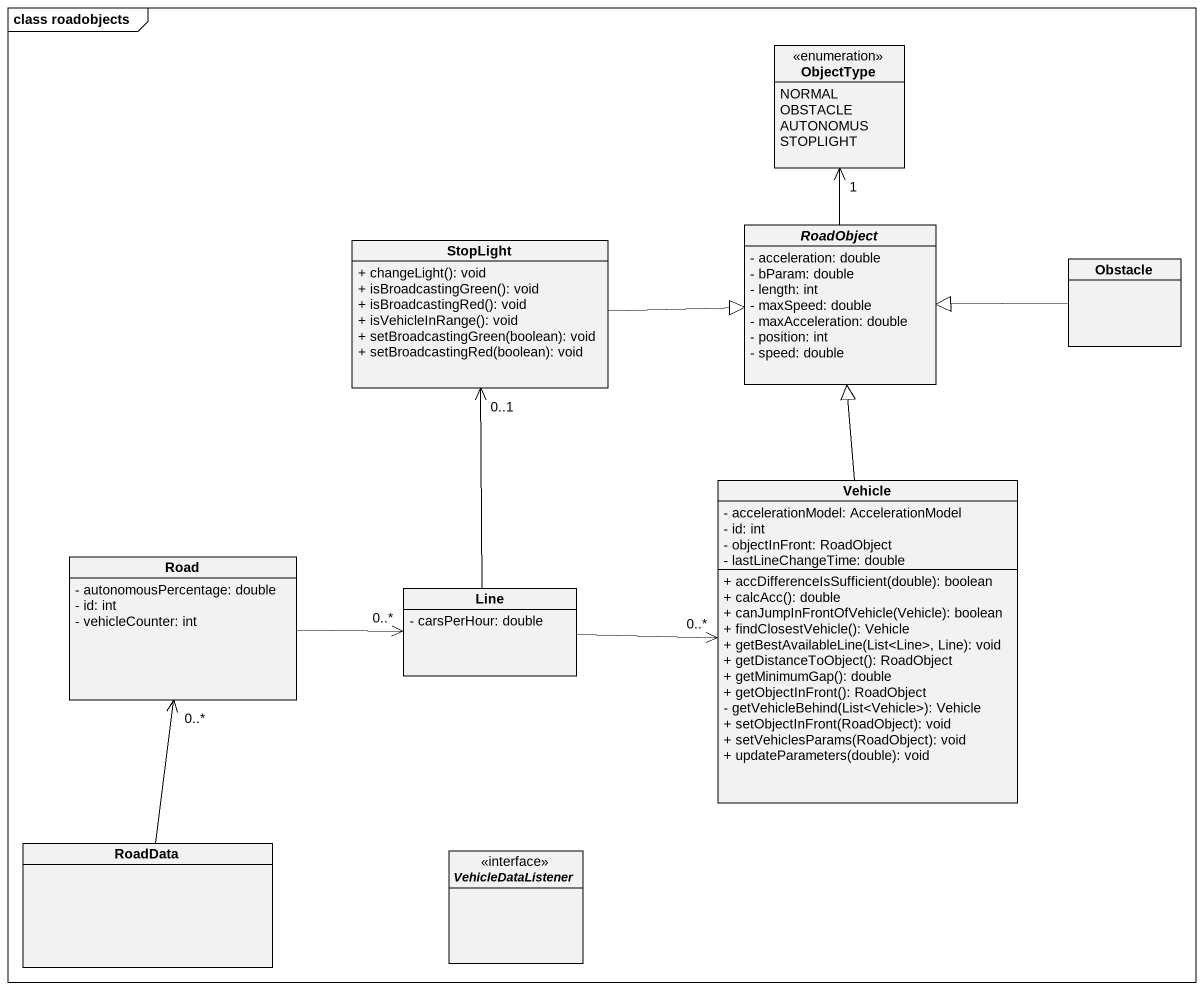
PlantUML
@startuml
mainframe class roadobjects
hide circle
hide empty members
skinparam classAttributeIconSize 0
enum ObjectType {
  NORMAL
  OBSTACLE
  AUTONOMUS
  STOPLIGHT
}
class StopLight {
  + changeLight(): void
  + isBroadcastingGreen(): void
  + isBroadcastingRed(): void
  + isVehicleInRange(): void
  + setBroadcastingGreen(boolean): void
  + setBroadcastingRed(boolean): void
}
abstract class RoadObject {
  - acceleration: double
  - bParam: double
  - length: int
  - maxSpeed: double
  - maxAcceleration: double
  - position: int
  - speed: double
}
class Obstacle
class Vehicle {
  - accelerationModel: AccelerationModel
  - id: int
  - objectInFront: RoadObject
  - lastLineChangeTime: double
  + accDifferenceIsSufficient(double): boolean
  + calcAcc(): double
  + canJumpInFrontOfVehicle(Vehicle): boolean
  + findClosestVehicle(): Vehicle
  + getBestAvailableLine(List<Line>, Line): void
  + getDistanceToObject(): RoadObject
  + getMinimumGap(): double
  + getObjectInFront(): RoadObject
  - getVehicleBehind(List<Vehicle>): Vehicle
  + setObjectInFront(RoadObject): void
  + setVehiclesParams(RoadObject): void
  + updateParameters(double): void
}
class Road {
  - autonomousPercentage: double
  - id: int
  - vehicleCounter: int
}
class Line {
  - carsPerHour: double
}
class RoadData
interface VehicleDataListener <<interface>>
StopLight -right-|> RoadObject
RoadObject -up-> "1" ObjectType
Obstacle -left-|> RoadObject
Vehicle -up-|> RoadObject
Road -right-> "0..*" Line
Line -up-> "0..1" StopLight
Line -right-> "0..*" Vehicle
RoadData -up-> "0..*" Road
@enduml
